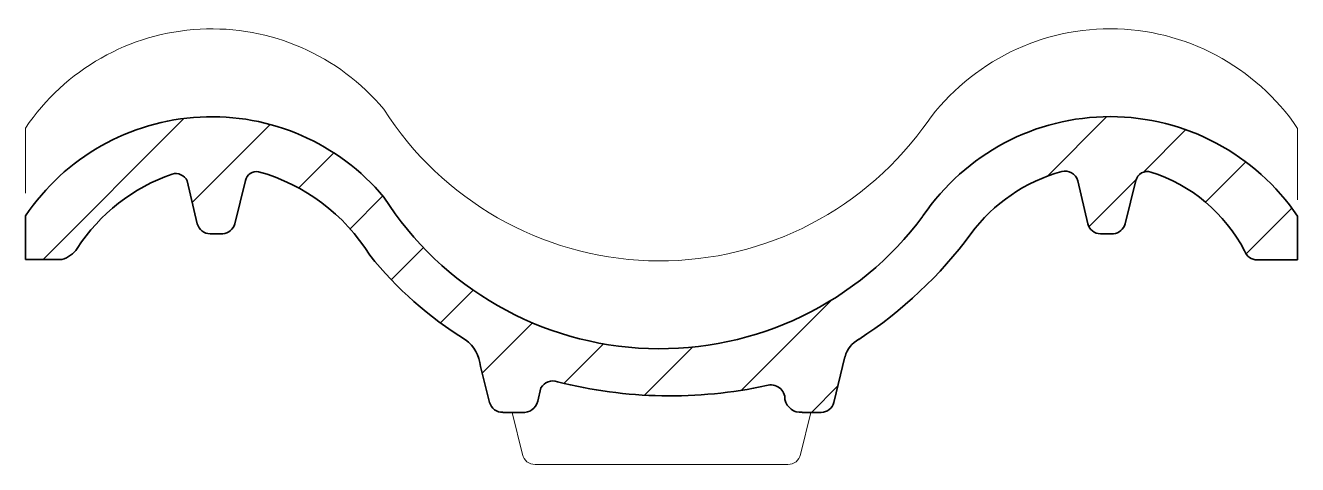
# Model space of a CAD drawing. Header units: metres. Extents: x -146 to 147, y -12 to 89.
import ezdxf

# ---------------------------------------------------------------- set-up
doc = ezdxf.new("R2010")
doc.units = ezdxf.units.M
doc.layers.add('A-DETL-GENF', color=92, linetype='Continuous', lineweight=18)

# ---------------------------------------------------------------- blocks, each defined once
blk = doc.blocks.new('47 dakpan OVH-pan hor - dubbele welpan-1591654-00_0 Basismaterialen')
at = {"layer": 'A-DETL-GENF', "lineweight": 13}
h = blk.add_hatch(dxfattribs=at)
h.set_pattern_fill('FP_117', color=256, style=0, pattern_type=2)
h.set_pattern_definition([(45, (8209.076, 1767.978), (-10.606602, 10.606602), [])])
h.paths.add_polyline_path([(36.95, 0), (37.61, 0.07), (38.24, 0.29), (38.8, 0.64), (39.28, 1.11), (39.64, 1.67), (39.86, 2.3), (42.44, 12.79), (42.89, 14.03), (43.59, 15.14), (44.51, 16.07), (45.61, 16.79), (52.89, 21.98), (59.62, 27.76), (65.8, 34.12), (74.19, 44.39), (77.27, 47.36), (80.67, 49.98), (84.35, 52.21), (88.23, 54), (92.33, 55.37), (93.11, 55.47), (93.89, 55.37), (94.61, 55.07), (95.24, 54.6), (95.71, 53.98), (96.02, 53.26), (98.34, 43.36), (98.57, 42.74), (98.94, 42.18), (99.42, 41.71), (99.98, 41.36), (100.62, 41.14), (101.28, 41.07), (104.23, 41.07), (104.97, 41.24), (105.64, 41.57), (106.22, 42.06), (106.67, 42.67), (106.97, 43.36), (109.41, 53.34), (109.63, 53.92), (109.98, 54.45), (110.44, 54.87), (110.99, 55.18), (111.59, 55.35), (112.22, 55.38), (112.84, 55.26), (117.37, 53.5), (121.56, 51.2), (125.44, 48.34), (128.93, 45.01), (131.92, 41.28), (134.45, 37.13), (134.78, 36.45), (135.27, 35.87), (135.89, 35.43), (136.6, 35.16), (137.35, 35.07), (146.65, 35.07), (146.65, 45.09), (142.75, 50.16), (138.33, 54.65), (133.35, 58.59), (127.94, 61.91), (122.16, 64.53), (116.11, 66.45), (109.87, 67.6), (103.53, 67.99), (97.19, 67.61), (90.95, 66.46), (84.9, 64.56), (79.11, 61.94), (73.7, 58.63), (68.72, 54.69), (64.29, 50.21), (60.38, 45.15), (56.51, 40.37), (52.34, 35.96), (47.86, 31.93), (43.03, 28.26), (37.89, 24.96), (32.53, 22.1), (26.96, 19.69), (21.18, 17.72), (15.3, 16.23), (9.31, 15.23), (3.23, 14.7), (-2.84, 14.67), (-8.89, 15.13), (-14.93, 16.08), (-20.83, 17.49), (-26.59, 19.39), (-32.22, 21.76), (-37.61, 24.55), (-42.75, 27.78), (-47.65, 31.43), (-52.21, 35.43), (-56.4, 39.76), (-60.26, 44.45), (-63.78, 49.49), (-67.91, 53.87), (-72.46, 57.69), (-77.45, 60.98), (-82.79, 63.68), (-88.41, 65.74), (-94.22, 67.15), (-100.16, 67.87), (-106.14, 67.91), (-112.09, 67.24), (-117.92, 65.91), (-123.55, 63.9), (-128.92, 61.27), (-133.95, 58.02), (-138.57, 54.23), (-142.69, 49.95), (-146.35, 45.16), (-146.35, 35.16), (-137.95, 35.16), (-136.59, 35.71), (-135.4, 36.58), (-134.45, 37.71), (-131.64, 41.53), (-128.48, 44.98), (-124.92, 48.08), (-121.06, 50.77), (-116.94, 53.01), (-112.56, 54.81), (-111.88, 54.92), (-111.2, 54.86), (-110.54, 54.66), (-109.96, 54.31), (-109.46, 53.83), (-109.09, 53.26), (-106.76, 43.36), (-106.53, 42.74), (-106.16, 42.18), (-105.69, 41.71), (-105.12, 41.36), (-104.49, 41.14), (-103.82, 41.07), (-100.87, 41.07), (-100.14, 41.24), (-99.46, 41.57), (-98.88, 42.06), (-98.43, 42.67), (-98.13, 43.36), (-95.69, 53.32), (-95.45, 53.94), (-95.07, 54.48), (-94.57, 54.92), (-93.98, 55.21), (-93.33, 55.36), (-92.66, 55.34), (-87.47, 53.53), (-82.62, 51.14), (-78.06, 48.15), (-73.9, 44.62), (-70.24, 40.63), (-67.05, 36.16), (-62.17, 30.57), (-56.87, 25.46), (-51.14, 20.84), (-44.98, 16.7), (-43.65, 15.48), (-42.6, 14.01), (-41.88, 12.35), (-41.53, 10.57), (-39.43, 2.3), (-39.19, 1.65), (-38.81, 1.07), (-38.31, 0.6), (-37.71, 0.25), (-37.05, 0.05), (-36.36, 0), (-31.15, 0.01), (-30.38, 0.22), (-29.68, 0.6), (-29.09, 1.14), (-28.64, 1.8), (-28.36, 2.55), (-27.61, 5.63), (-27.18, 6.22), (-26.61, 6.7), (-25.95, 7.03), (-25.23, 7.2), (-24.49, 7.19), (-23.77, 7.01), (-15.78, 5.32), (-7.78, 4.26), (0.23, 3.81), (8.26, 3.97), (16.29, 4.75), (25.1, 6.3), (25.88, 6.26), (26.63, 6.04), (27.31, 5.65), (27.87, 5.11), (28.28, 4.45), (28.53, 3.62), (28.58, 2.93), (28.88, 2.08), (29.37, 1.33), (30.02, 0.72), (30.8, 0.28), (31.66, 0.03), (32.56, 0)])
at = {"layer": 'A-DETL-GENF'}
for p, q in [((-146.35, 65.37), (-146.35, 50.37)), ((146.65, 48.89), (146.65, 65.31)), ((-34.23, 0), (-31.89, -9.7)), ((34.54, 0), (32.2, -9.7)), ((-28.97, -12), (29.28, -12))]:
    blk.add_line(p, q, dxfattribs=at)
at = {"layer": 'A-DETL-GENF', "lineweight": 35}
for p, q in [((-109.09, 53.26), (-106.76, 43.36)), ((-98.13, 43.36), (-95.69, 53.32)), ((96.02, 53.26), (98.34, 43.36)), ((106.97, 43.36), (109.41, 53.34)), ((-146.35, 45.16), (-146.35, 35.16)), ((146.65, 35.07), (146.65, 45.09)), ((-103.82, 41.07), (-100.87, 41.07)), ((101.28, 41.07), (104.23, 41.07)), ((-146.35, 35.16), (-137.95, 35.16)), ((137.35, 35.07), (146.65, 35.07)), ((39.86, 2.3), (42.4, 12.8)), ((-41.53, 10.57), (-39.43, 2.3)), ((-28.36, 2.55), (-27.61, 5.63)), ((-36.36, 0), (-31.95, 0)), ((32.56, 0), (36.95, 0))]:
    blk.add_line(p, q, dxfattribs=at)
at = {"layer": 'A-DETL-GENF'}
for centre, radius, start, end in [((-103.43, 36.42), 51.77, 40.0058, 145.9942), ((103.5, 36.09), 52.12, 34.0993, 145.8243), ((-0.21, 110.21), 75.38, 212.509, 323.491), ((-28.97, -9), 3, 193.5719, 270), ((29.28, -9), 3, 270, 346.4281)]:
    blk.add_arc(centre, radius, start, end, dxfattribs=at)
at = {"layer": 'A-DETL-GENF', "lineweight": 35}
for centre, radius, start, end in [((-103.43, 16.21), 51.77, 40.0058, 145.9942), ((103.5, 15.88), 52.12, 34.0993, 145.8243), ((-98.49, 14.25), 42.93, 109.1197, 146.8803), ((-111.77, 51.91), 3, 26.6564, 105.1912), ((-93.07, 52.68), 2.69, 81.1999, 166.2317), ((-104.53, 12.79), 44.18, 31.941, 74.4102), ((102.43, 18.18), 38.53, 105.1912, 143.5641), ((93.12, 52.47), 3, 15.1912, 105.1912), ((112.03, 52.7), 2.69, 72.4991, 166.2317), ((101.75, 20.11), 36.86, 27.5009, 72.4991), ((-0.21, 90), 75.38, 212.509, 323.491), ((-103.82, 44.1), 3.03, 194.0761, 269.9239), ((-101.23, 44.27), 3.23, 276.4274, 343.5726), ((-8.13, 99.79), 98.88, 302.9188, 323.5641), ((101.28, 44.1), 3.03, 194.0761, 269.9239), ((103.87, 44.27), 3.23, 276.4274, 343.5726), ((-139.54, 41.03), 6.08, 285.1197, 326.8803), ((-0.8, 89.04), 84.76, 218.5982, 238.5843), ((137.35, 38.14), 3.07, 199.1012, 270), ((-50.12, 9.77), 8.63, 5.3752, 53.4941), ((48.34, 11.37), 6.07, 116.6857, 166.4279), ((-24.9, 4.09), 3.12, 68.9411, 150.5791), ((2.14, 109.77), 105.98, 255.8476, 282.09), ((25.36, 3.08), 3.23, 357.3388, 108.4682), ((-36.51, 3), 3, 193.5719, 272.8106), ((-31.61, 3.33), 3.35, 264.1751, 346.4237), ((32.25, 3.75), 3.76, 192.609, 274.6149), ((36.95, 3), 3, 270, 346.4279)]:
    blk.add_arc(centre, radius, start, end, dxfattribs=at)

msp = doc.modelspace()

# ---------------------------------------------------------------- block references
msp.add_blockref('47 dakpan OVH-pan hor - dubbele welpan-1591654-00_0 Basismaterialen', (0, 0))

doc.saveas('drawing.dxf')
